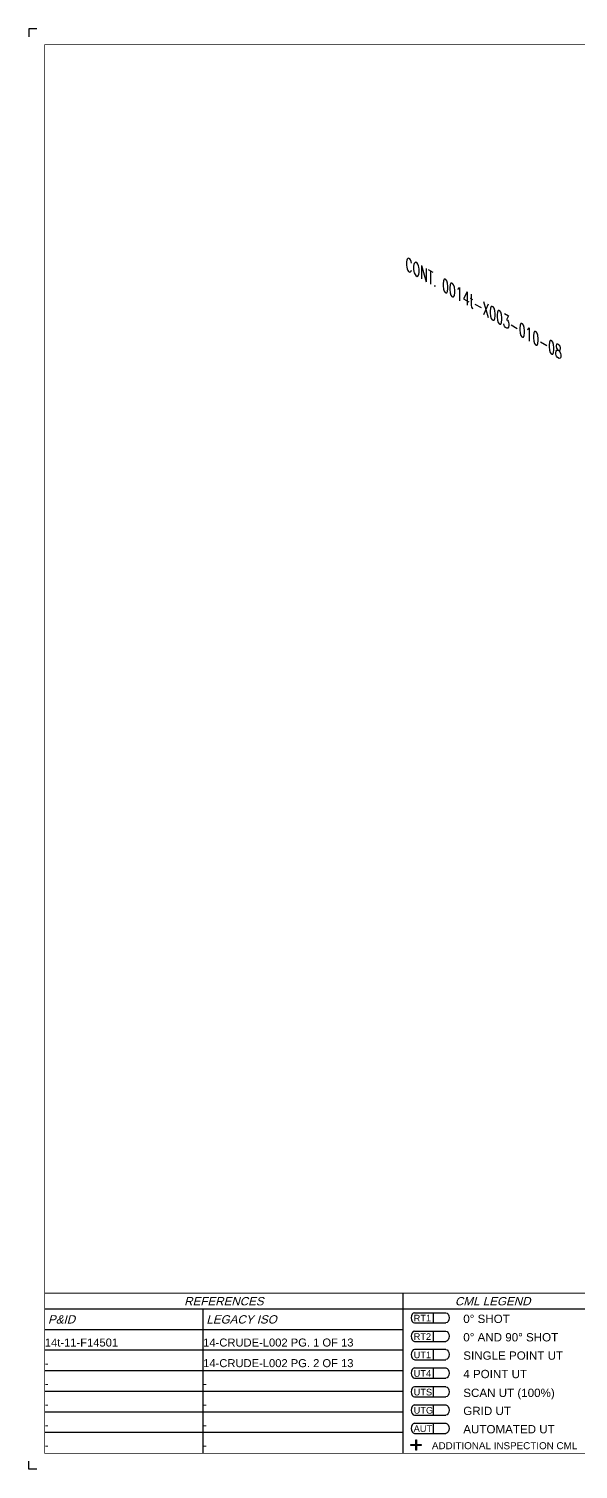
# Model space of a CAD drawing. Header units: inches. Extents: x 0.1 to 17.4, y 0.1 to 11.4.
# Drawn here: x 0.12 to 4.42, y 0.12 to 11.37 of the extents above; entities that cross this region are included whole.
import ezdxf
from ezdxf.enums import TextEntityAlignment as Align

# ---------------------------------------------------------------- set-up
doc = ezdxf.new("R2010")
doc.units = ezdxf.units.IN
doc.header["$MEASUREMENT"] = 0
for name, color, linetype in [('BORDER', 3, 'Continuous'), ('BORDERTEXT', 7, 'Continuous'), ('Continuation', 7, 'Continuous')]:
    doc.layers.add(name, color=color, linetype=linetype)
doc.styles.add('FEASStandard', font='arial.ttf')
doc.styles.add('PART_Standard', font='romans', dxfattribs={"width": 0.8, "height": 0.09})
doc.styles.add('Richmond', font='arial.ttf')

# ---------------------------------------------------------------- blocks, each defined once
blk = doc.blocks.new('Border')
h = blk.add_hatch(color=256)
h.dxf.hatch_style = 1
h.paths.add_polyline_path([(3.147, 0.317), (3.11, 0.317), (3.11, 0.31), (3.147, 0.31), (3.147, 0.273), (3.154, 0.273), (3.154, 0.31), (3.191, 0.31), (3.191, 0.317), (3.154, 0.317), (3.154, 0.354), (3.147, 0.354)])
for points in [[(3.147, 0.317), (3.147, 0.354), (3.154, 0.354), (3.154, 0.317)], [(3.147, 0.31), (3.11, 0.31), (3.11, 0.317), (3.147, 0.317)], [(3.154, 0.31), (3.154, 0.273), (3.147, 0.273), (3.147, 0.31)], [(3.154, 0.317), (3.191, 0.317), (3.191, 0.31), (3.154, 0.31)]]:
    blk.add_lwpolyline(points)
at = {"layer": 'BORDER'}
for p, q in [((7.5, 1.375), (0.25, 1.375)), ((1.487, 0.25), (1.487, 1.375)), ((1.487, 1.214), (0.25, 1.214)), ((3.048, 1.214), (1.487, 1.214)), ((1.487, 1.054), (0.25, 1.054)), ((3.048, 1.054), (1.487, 1.054)), ((1.487, 0.893), (0.25, 0.893)), ((3.048, 0.893), (1.487, 0.893)), ((1.487, 0.732), (0.25, 0.732)), ((3.048, 0.732), (1.487, 0.732)), ((1.487, 0.571), (0.25, 0.571)), ((3.048, 0.571), (1.487, 0.571)), ((1.487, 0.411), (0.25, 0.411)), ((3.048, 0.411), (1.487, 0.411))]:
    blk.add_line(p, q, dxfattribs=at)
at = {"layer": 'BORDER', "const_width": 0.005}
blk.add_lwpolyline([(0.25, 0.25), (17.25, 0.25), (17.25, 11.25), (0.25, 11.25)], close=True, dxfattribs=at)
at = {"layer": 'BORDER', "const_width": 0.00833}
for points in [[(17.25, 1.5), (0.25, 1.5)], [(3.048, 0.25), (3.048, 1.5)]]:
    blk.add_lwpolyline(points, dxfattribs=at)
at = {"layer": 'BORDERTEXT', "color": 7, "linetype": 'Continuous'}
for p, q in [((3.137, 1.346), (3.383, 1.346)), ((3.137, 1.267), (3.383, 1.267)), ((3.137, 1.202), (3.383, 1.202)), ((3.137, 1.123), (3.383, 1.123))]:
    blk.add_line(p, q, dxfattribs=at)
at = {"layer": 'BORDERTEXT'}
for p, q in [((3.283, 1.346), (3.283, 1.267)), ((3.283, 1.202), (3.283, 1.123)), ((3.283, 1.059), (3.283, 0.98)), ((3.283, 1.059), (3.283, 0.98)), ((3.283, 0.915), (3.283, 0.836)), ((3.283, 0.915), (3.283, 0.836)), ((3.283, 0.768), (3.283, 0.689)), ((3.283, 0.768), (3.283, 0.689)), ((3.283, 0.626), (3.283, 0.548)), ((3.283, 0.626), (3.283, 0.548)), ((3.283, 0.483), (3.283, 0.405)), ((3.283, 0.483), (3.283, 0.405))]:
    blk.add_line(p, q, dxfattribs=at)
at = {"layer": 'BORDERTEXT', "color": 7}
for p, q in [((3.383, 1.059), (3.137, 1.059)), ((3.137, 0.98), (3.383, 0.98)), ((3.383, 0.915), (3.137, 0.915)), ((3.137, 0.836), (3.383, 0.836)), ((3.383, 0.768), (3.137, 0.768)), ((3.137, 0.689), (3.383, 0.689)), ((3.383, 0.626), (3.137, 0.626)), ((3.137, 0.548), (3.383, 0.548)), ((3.383, 0.483), (3.137, 0.483)), ((3.137, 0.405), (3.383, 0.405))]:
    blk.add_line(p, q, dxfattribs=at)
at = {"layer": 'BORDERTEXT'}
for centre in [(3.137, 1.307), (3.137, 1.163), (3.137, 1.02), (3.137, 0.876), (3.137, 0.729), (3.137, 0.587), (3.137, 0.444)]:
    blk.add_ellipse(centre, major_axis=(0, -0.0394), ratio=0.624439, start_param=3.141593, end_param=6.283185, dxfattribs=at)
at = {"layer": 'BORDERTEXT', "extrusion": (0, 0, -1)}
for centre in [(3.383, 1.307), (3.383, 1.163), (3.383, 1.02), (3.383, 0.876), (3.383, 0.729), (3.383, 0.587), (3.383, 0.444)]:
    blk.add_ellipse(centre, major_axis=(0, -0.0394), ratio=0.624439, start_param=3.141593, end_param=6.283185, dxfattribs=at)
at = {"layer": 'BORDERTEXT', "style": 'FEASStandard', "oblique": 15}
for s, p in [('REFERENCES', (1.649, 1.437)), ('CML LEGEND', (3.749, 1.437))]:
    blk.add_text(s, height=0.065, dxfattribs=at).set_placement(p, align=Align.MIDDLE)
for s, p in [('P&ID', (0.275, 1.295)), ('LEGACY ISO', (1.512, 1.295))]:
    blk.add_text(s, height=0.065, dxfattribs=at).set_placement(p, align=Align.MIDDLE_LEFT)
at = {"layer": 'BORDERTEXT', "style": 'FEASStandard'}
for s, height, p in [('RT1', 0.0518, (3.131, 1.279)), ('0%%D SHOT', 0.0648, (3.519, 1.267)), ('RT2', 0.0518, (3.131, 1.135)), ('0%%D AND 90%%D SHOT', 0.0648, (3.519, 1.123)), ('UT1', 0.0518, (3.131, 0.992)), ('SINGLE POINT UT', 0.0648, (3.519, 0.98)), ('4 POINT UT', 0.0648, (3.519, 0.836)), ('UT4', 0.0518, (3.131, 0.847)), ('UTS', 0.0518, (3.131, 0.701)), ('SCAN UT (100%%%)', 0.0648, (3.519, 0.689)), ('UTG', 0.0518, (3.131, 0.559)), ('GRID UT', 0.0648, (3.519, 0.548)), ('AUT', 0.0518, (3.131, 0.416)), ('AUTOMATED UT', 0.0648, (3.519, 0.405)), ('ADDITIONAL INSPECTION CML', 0.055, (3.274, 0.281))]:
    blk.add_text(s, height=height, dxfattribs=at).set_placement(p)
blk = doc.blocks.new('BORDER TEXT')
at = {"layer": 'BORDERTEXT'}
for tag, p, height, style in [('API_PIPE_CLASS', (5.464, 1.254), 0.08, 'Richmond'), ('MATERIAL1', (12.263, 1.211), 0.08, 'Richmond'), ('P&ID_#1', (0.25, 1.083), 0.0625, 'FEASStandard'), ('LINE_#1', (1.487, 1.083), 0.0625, 'FEASStandard'), ('CVX_PIPE_SPEC', (5.462, 1.093), 0.08, 'Richmond'), ('OP_TEMP', (5.169, 0.932), 0.08, 'Richmond'), ('MATERIAL2', (12.263, 1.04), 0.08, 'Richmond'), ('P&ID_#2', (0.25, 0.922), 0.0625, 'FEASStandard'), ('LINE_#2', (1.487, 0.922), 0.0625, 'FEASStandard'), ('MATERIAL3', (12.263, 0.868), 0.08, 'Richmond'), ('P&ID_#3', (0.25, 0.762), 0.0625, 'FEASStandard'), ('LINE_#3', (1.487, 0.762), 0.0625, 'FEASStandard'), ('FROM', (5.015, 0.772), 0.08, 'Richmond'), ('TO', (4.854, 0.611), 0.08, 'Richmond'), ('MATERIAL4', (12.263, 0.696), 0.08, 'Richmond'), ('P&ID_#4', (0.25, 0.601), 0.0625, 'FEASStandard'), ('LINE_#4', (1.487, 0.601), 0.0625, 'FEASStandard'), ('MATERIAL5', (12.263, 0.525), 0.08, 'Richmond'), ('P&ID_#5', (0.25, 0.44), 0.0625, 'FEASStandard'), ('LINE_#5', (1.487, 0.44), 0.0625, 'FEASStandard'), ('MISC', (4.979, 0.451), 0.08, 'Richmond'), ('INSULATION', (12.928, 0.414), 0.0625, 'FEASStandard'), ('P&ID_#6', (0.25, 0.28), 0.0625, 'FEASStandard'), ('LINE_#6', (1.487, 0.28), 0.0625, 'FEASStandard'), ('PWHT', (12.928, 0.281), 0.0625, 'FEASStandard')]:
    blk.add_attdef(tag, p, '', height=height, dxfattribs=dict(at, style=style))
at = {"layer": 'BORDERTEXT', "style": 'FEASStandard'}
for tag, p in [('DR.BY', (11.075, 0.562)), ('DR.BY_DATE', (11.95, 0.562)), ('CHK_BY', (11.075, 0.354)), ('CHK._BY_DATE', (11.95, 0.354))]:
    blk.add_attdef(tag, text='', height=0.1, dxfattribs=at).set_placement(p, align=Align.MIDDLE_CENTER)
at = {"layer": 'BORDERTEXT', "style": 'PART_Standard', "width": 0.8}
for tag, p in [('PLANT_NUMBER', (13.938, 0.384)), ('SYSTEM_NUMBER', (14.812, 0.384)), ('CIRCUIT_NUMBER', (15.688, 0.384)), ('SHEET_NUMBER', (16.5, 0.384)), ('REVISION', (17.062, 0.384))]:
    blk.add_attdef(tag, text='', height=0.15, dxfattribs=at).set_placement(p, align=Align.MIDDLE_CENTER)
blk = doc.blocks.new('1_Cont_330')
at = {"layer": 'Continuation', "style": 'PART_Standard', "oblique": 330, "width": 0.8}
blk.add_attdef('CONT.', (0, 0), '', height=0.09, rotation=330, dxfattribs=at)

msp = doc.modelspace()

# ---------------------------------------------------------------- linework, layer by layer
for p, q in [((0.125, 11.375), (0.125, 11.312)), ((0.187, 11.375), (0.125, 11.375)), ((0.125, 0.125), (0.125, 0.187)), ((0.187, 0.125), (0.125, 0.125))]:
    msp.add_line(p, q)

# ---------------------------------------------------------------- block references
at = {"layer": 'BORDER'}
msp.add_blockref('Border', (0, 0), dxfattribs=at)
at = {"layer": 'BORDERTEXT'}
ref = msp.add_blockref('BORDER TEXT', (0, 0), dxfattribs=at)
ref.add_attrib('LINE_#6', '-', (1.487, 0.28), dxfattribs={"height": 0.0625, "style": 'FEASStandard'})
ref.add_attrib('LINE_#5', '-', (1.487, 0.44), dxfattribs={"height": 0.0625, "style": 'FEASStandard'})
ref.add_attrib('LINE_#4', '-', (1.487, 0.601), dxfattribs={"height": 0.0625, "style": 'FEASStandard'})
ref.add_attrib('LINE_#3', '-', (1.487, 0.762), dxfattribs={"height": 0.0625, "style": 'FEASStandard'})
ref.add_attrib('LINE_#2', '14-CRUDE-L002 PG. 2 OF 13', (1.487, 0.922), dxfattribs={"height": 0.0625, "style": 'FEASStandard'})
ref.add_attrib('LINE_#1', '14-CRUDE-L002 PG. 1 OF 13', (1.487, 1.083), dxfattribs={"height": 0.0625, "style": 'FEASStandard'})
ref.add_attrib('P&ID_#6', '-', (0.25, 0.28), dxfattribs={"height": 0.0625, "style": 'FEASStandard'})
ref.add_attrib('P&ID_#5', '-', (0.25, 0.44), dxfattribs={"height": 0.0625, "style": 'FEASStandard'})
ref.add_attrib('P&ID_#4', '-', (0.25, 0.601), dxfattribs={"height": 0.0625, "style": 'FEASStandard'})
ref.add_attrib('P&ID_#3', '-', (0.25, 0.762), dxfattribs={"height": 0.0625, "style": 'FEASStandard'})
ref.add_attrib('P&ID_#2', '-', (0.25, 0.922), dxfattribs={"height": 0.0625, "style": 'FEASStandard'})
ref.add_attrib('P&ID_#1', '14t-11-F14501', (0.25, 1.083), dxfattribs={"height": 0.0625, "style": 'FEASStandard'})
at = {"layer": 'Continuation'}
msp.add_blockref('1_Cont_330', (3.067, 9.494), dxfattribs=at).add_auto_attribs({'CONT.': 'CONT. 0014t-X003-010-08'})

doc.saveas('drawing.dxf')
